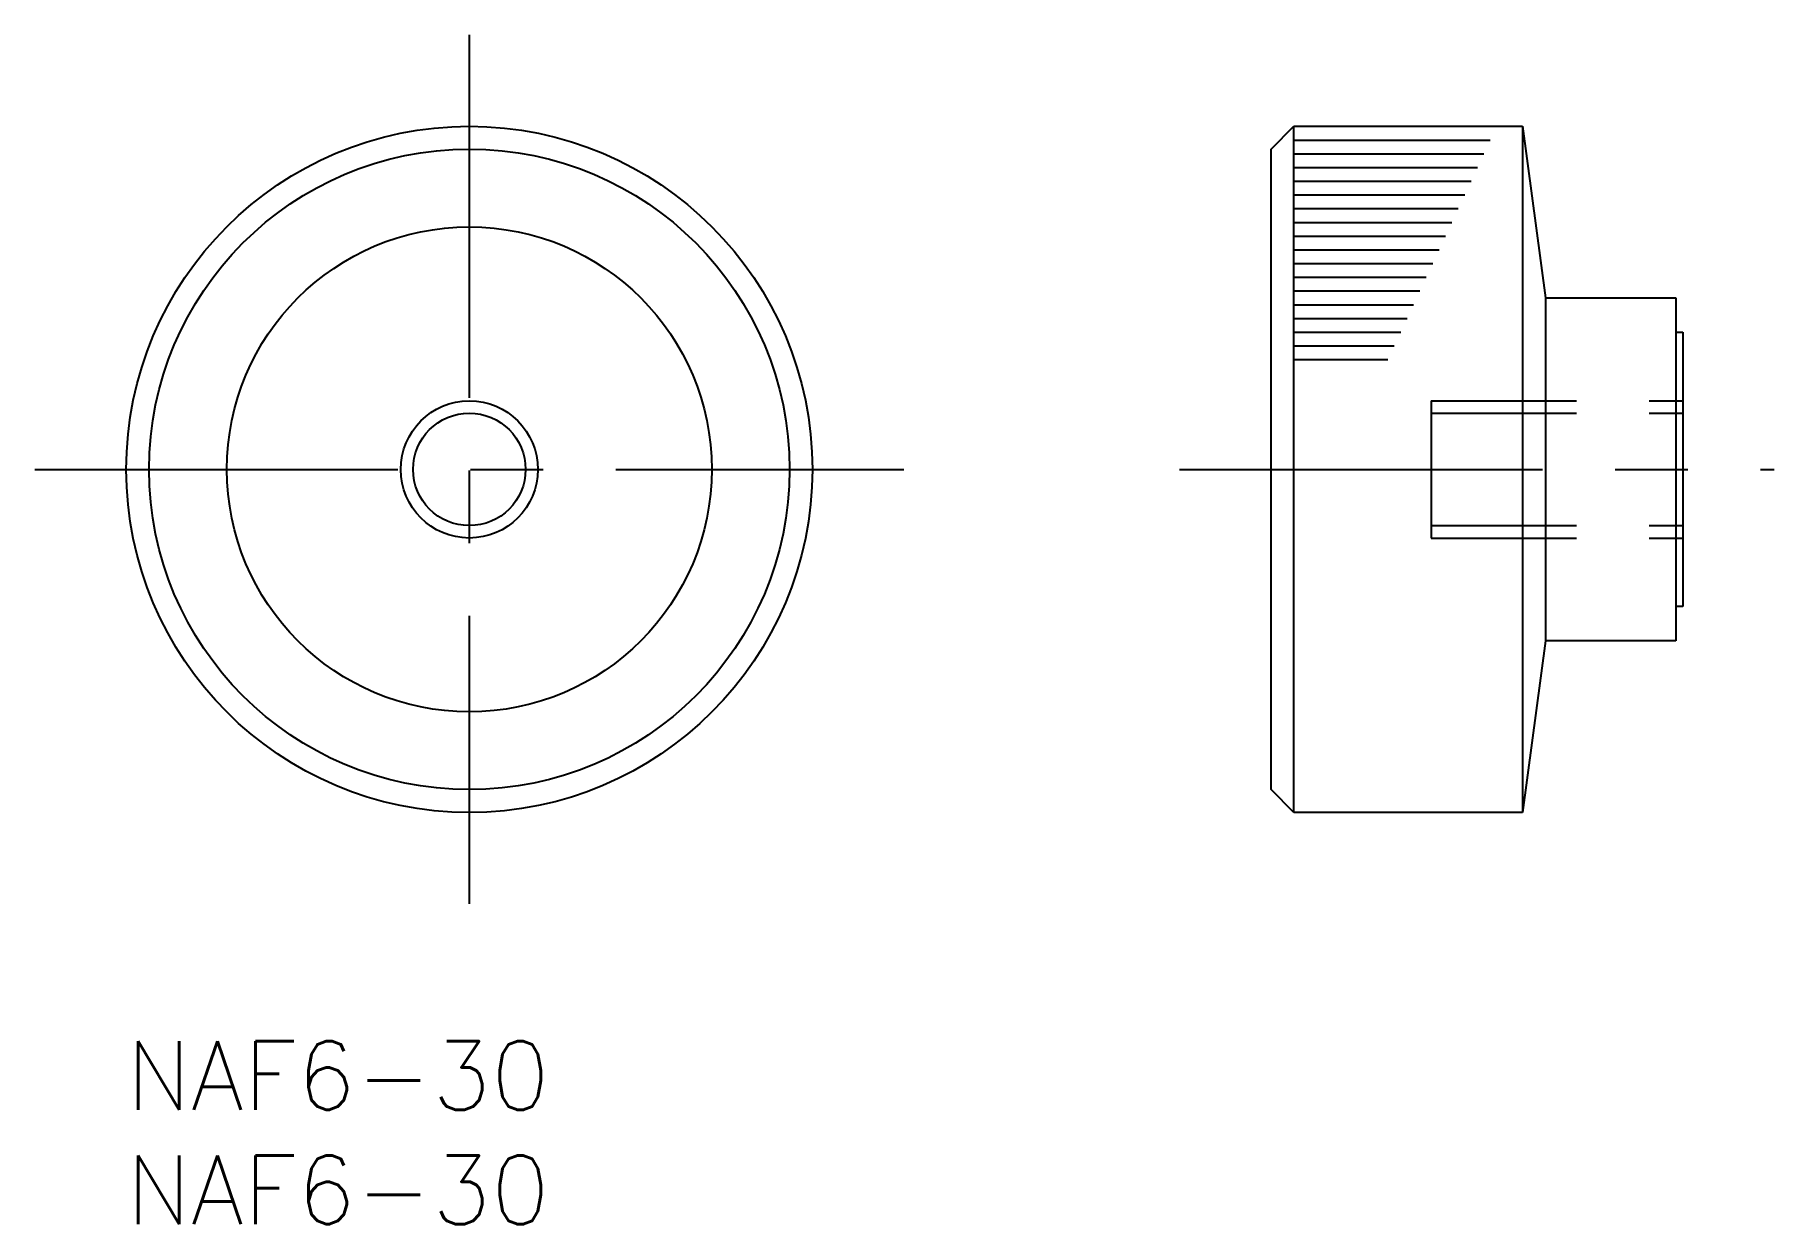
# Model space of a CAD drawing. Extents: x -4 to 72.1, y -8 to 44.
import ezdxf

# ---------------------------------------------------------------- set-up
doc = ezdxf.new("R2010")
doc.units = 0
doc.header["$LTSCALE"] = 0.5
doc.linetypes.add('CENTER', pattern=[50.8, 31.75, -6.35, 6.35, -6.35])
doc.linetypes.add('DASHED', pattern=[19.05, 12.7, -6.35])
for name, color, linetype in [('MSM_CENTER', 1, 'CENTER'), ('MSM_CONTINUOUS', 7, 'CONTINUOUS'), ('MSM_DASHED', 4, 'DASHED'), ('MSM_NARROW', 5, 'CONTINUOUS'), ('MSM_PART_NUMBER', 7, 'CONTINUOUS')]:
    doc.layers.add(name, color=color, linetype=linetype)
doc.styles.get("Standard").update_dxf_attribs({"font": 'txt.shx', "height": 3, "bigfont": 'bigfont.shx'})

# ---------------------------------------------------------------- blocks, each defined once
blk = doc.blocks.new('*U2')
at = {"layer": 'MSM_PART_NUMBER'}
blk.add_text('NAF6-30', height=3, dxfattribs=at).set_placement((0, -3))
blk = doc.blocks.new('*U3')
at = {"layer": 'MSM_PART_NUMBER'}
blk.add_text('NAF6-30', height=3, dxfattribs=at).set_placement((0, -8))

msp = doc.modelspace()

# ---------------------------------------------------------------- linework, layer by layer
at = {"layer": 'MSM_CENTER'}
for p, q in [((15, 44), (15, 6)), ((-4, 25), (34, 25)), ((46.055, 25), (72.055, 25))]:
    msp.add_line(p, q, dxfattribs=at)
at = {"layer": 'MSM_CONTINUOUS'}
for p, q in [((50.055, 39), (51.055, 40)), ((51.055, 10), (51.055, 40)), ((51.055, 40), (61.055, 40)), ((61.055, 40), (61.055, 10)), ((61.055, 40), (62.055, 32.5)), ((50.055, 11), (50.055, 39)), ((62.055, 32.5), (67.755, 32.5)), ((62.055, 32.5), (62.055, 17.5)), ((67.755, 32.5), (67.755, 17.5)), ((67.755, 31), (68.055, 31)), ((68.055, 31), (68.055, 19)), ((68.055, 19), (67.755, 19)), ((62.055, 17.5), (61.055, 10)), ((67.755, 17.5), (62.055, 17.5)), ((51.055, 10), (50.055, 11)), ((61.055, 10), (51.055, 10))]:
    msp.add_line(p, q, dxfattribs=at)
for radius in [15, 14, 10.6, 2.458]:
    msp.add_circle((15, 25), radius, dxfattribs=at)
at = {"layer": 'MSM_DASHED'}
for p, q in [((57.055, 28), (68.055, 28)), ((57.055, 28), (57.055, 22)), ((57.055, 27.458), (68.055, 27.458)), ((57.055, 22.541), (68.055, 22.541)), ((57.055, 22), (68.055, 22))]:
    msp.add_line(p, q, dxfattribs=at)
at = {"layer": 'MSM_NARROW'}
for p, q in [((51.055, 39.4), (59.64, 39.4)), ((51.055, 38.8), (59.36, 38.8)), ((51.055, 38.2), (59.08, 38.2)), ((51.055, 37.6), (58.801, 37.6)), ((51.055, 37), (58.521, 37)), ((51.055, 36.4), (58.241, 36.4)), ((51.055, 35.8), (57.961, 35.8)), ((51.055, 35.2), (57.682, 35.2)), ((51.055, 34.6), (57.402, 34.6)), ((51.055, 34), (57.122, 34)), ((51.055, 33.4), (56.842, 33.4)), ((51.055, 32.8), (56.562, 32.8)), ((51.055, 32.2), (56.283, 32.2)), ((51.055, 31.6), (56.003, 31.6)), ((51.055, 31), (55.723, 31)), ((51.055, 30.4), (55.443, 30.4)), ((51.055, 29.8), (55.163, 29.8))]:
    msp.add_line(p, q, dxfattribs=at)
msp.add_circle((15, 25), 3, dxfattribs=at)

# ---------------------------------------------------------------- block references
at = {"layer": 'MSM_CONTINUOUS'}
for name in ['*U2', '*U3']:
    msp.add_blockref(name, (0, 0), dxfattribs=at)

doc.saveas('drawing.dxf')
